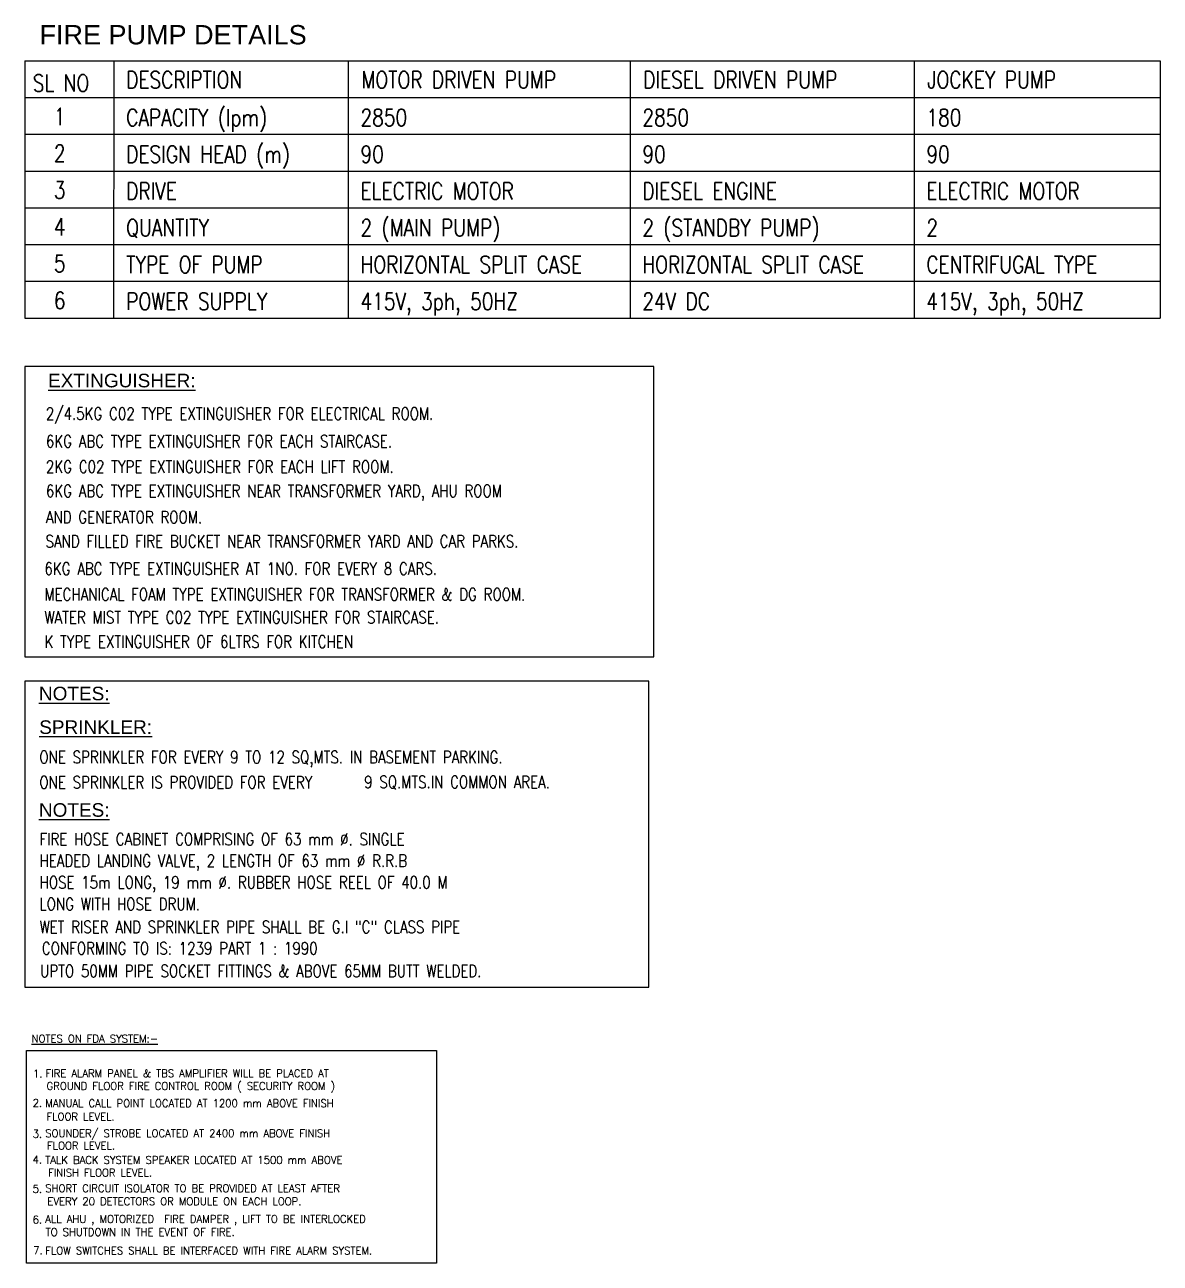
# Model space of a CAD drawing. Header units: millimetres. Extents: x -3573983 to -3087264, y -262072 to -30148.
# Drawn here: x -3532550 to -3485800, y -81133 to -30148 of the extents above; entities that cross this region are included whole.
import ezdxf

# ---------------------------------------------------------------- set-up
doc = ezdxf.new("R2010")
doc.units = ezdxf.units.MM
doc.header["$LTSCALE"] = 2
doc.header["$MEASUREMENT"] = 0
doc.layers.get('0').update_dxf_attribs({"color": 251})
for name, color, linetype in [('F-DIM-SPRN', 4, 'Continuous'), ('FTEXT', 7, 'Continuous'), ('LV -  TEXT', 7, 'Continuous'), ('P-TEXT', 7, 'Continuous'), ('P-TEXT-PLBG', 7, 'Continuous')]:
    doc.layers.add(name, color=color, linetype=linetype)
doc.styles.add('AMISH', font='arial.ttf', dxfattribs={"width": 0.9})
doc.styles.add('ROMAN', font='romans.shx', dxfattribs={"width": 0.8})
doc.styles.add('ROMANS', font='ROMANS.shx', dxfattribs={"oblique": 10, "height": 5})
doc.styles.add('SIMPLEX', font='SIMPLEX.shx', dxfattribs={"width": 0.7})

msp = doc.modelspace()

# ---------------------------------------------------------------- linework, layer by layer
for points in [[(-3506644.7, -44222.6), (-3532550.1, -44222.6), (-3532550.1, -56172), (-3506644.7, -56172)], [(-3506855, -57172), (-3532550.1, -57172), (-3532550.1, -69761.5), (-3506855, -69761.5)]]:
    msp.add_lwpolyline(points, close=True)
at = {"layer": 'F-DIM-SPRN', "color": 9, "linetype": 'Continuous', "lineweight": 25, "ltscale": 30}
for p, q in [((-3532550.1, -31627.9), (-3485799.8, -31627.9)), ((-3532550.1, -31627.9), (-3532550.1, -42222.6)), ((-3528877.5, -31627.9), (-3528895, -42222.6)), ((-3519229.2, -31627.9), (-3519229.2, -42222.6)), ((-3495932.6, -31627.9), (-3495932.6, -42222.6)), ((-3485799.8, -31627.9), (-3485799.8, -42222.6)), ((-3532550.1, -33141.4), (-3485799.8, -33141.4)), ((-3532550.1, -34655), (-3485799.8, -34655)), ((-3532550.1, -36168.5), (-3485799.8, -36168.5)), ((-3532550.1, -37682), (-3485799.8, -37682)), ((-3532550.1, -39195.6), (-3485799.8, -39195.6)), ((-3532550.1, -40709.1), (-3485799.8, -40709.1)), ((-3532550.1, -42222.6), (-3485799.8, -42222.6))]:
    msp.add_line(p, q, dxfattribs=at)
at = {"layer": 'F-DIM-SPRN', "color": 0, "linetype": 'Continuous', "lineweight": 25, "ltscale": 30}
msp.add_line((-3507626.3, -31627.9), (-3507626.3, -42222.6), dxfattribs=at)
at = {"layer": 'LV -  TEXT', "elevation": 0}
msp.add_lwpolyline([(-3532474, -72380), (-3515604, -72380), (-3515604, -81133.4), (-3532474, -81133.4)], close=True, dxfattribs=at)

# ---------------------------------------------------------------- texts
at = {"layer": 'FTEXT', "color": 7, "style": 'SIMPLEX', "width": 0.95}
for s, p in [('%%UNOTES ON FDA SYSTEM:-', (-3532270.2, -72049.5)), (' 1.', (-3532423.8, -73484.1)), (' FIRE ALARM PANEL & TBS AMPLIFIER WILL BE PLACED AT ', (-3531903.6, -73476.1)), ('GROUND FLOOR FIRE CONTROL ROOM ( SECURITY ROOM )', (-3531650.4, -73997.7)), (' 2.', (-3532432.8, -74695.8)), (' MANUAL CALL POINT LOCATED AT 1200 mm ABOVE FINISH ', (-3531912.7, -74704.5)), ('FLOOR LEVEL.', (-3531655, -75254.5)), (' 3.', (-3532432.8, -75966.4)), (' SOUNDER/ STROBE LOCATED AT 2400 mm ABOVE FINISH ', (-3531912.7, -75942.4)), ('FLOOR LEVEL.', (-3531633.4, -76449.1)), (' 4.', (-3532432.8, -77030.8)), (' TALK BACK SYSTEM SPEAKER LOCATED AT 1500 mm ABOVE ', (-3531912.7, -77040.6)), ('FINISH FLOOR LEVEL.', (-3531589.2, -77568.4)), (' 5.', (-3532432.8, -78231.6)), (' SHORT CIRCUIT ISOLATOR TO BE PROVIDED AT LEAST AFTER ', (-3531912.7, -78207.5)), ('EVERY 20 DETECTORS OR MODULE ON EACH LOOP.', (-3531618.9, -78747.5)), (' 6.', (-3532432.8, -79496)), (' ALL AHU , MOTORIZED  FIRE DAMPER , LIFT TO BE INTERLOCKED ', (-3531912.7, -79469.9)), ('TO SHUTDOWN IN THE EVENT OF FIRE.', (-3531689.2, -80013)), (' 7.', (-3532408.4, -80758.4)), (' FLOW SWITCHES SHALL BE INTERFACED WITH FIRE ALARM SYSTEM. ', (-3531912.7, -80770.3))]:
    msp.add_text(s, height=318.72, dxfattribs=at).set_placement(p)
at = {"layer": 'P-TEXT', "style": 'ROMANS', "width": 0.8}
for s, p in [('2/4.5KG C02 TYPE EXTINGUISHER FOR ELECTRICAL ROOM.', (-3531680, -46410.8)), ('6KG ABC TYPE EXTINGUISHER FOR EACH STAIRCASE.', (-3531680, -47547.5)), ('2KG C02 TYPE EXTINGUISHER FOR EACH LIFT ROOM.', (-3531680, -48597.4)), ('6KG ABC TYPE EXTINGUISHER NEAR TRANSFORMER YARD, AHU ROOM', (-3531680, -49590.4)), ('AND GENERATOR ROOM. ', (-3531680, -50671.7)), ('SAND FILLED FIRE BUCKET NEAR TRANSFORMER YARD AND CAR PARKS.', (-3531694.8, -51662.8)), ('6KG ABC TYPE EXTINGUISHER AT 1NO. FOR EVERY 8 CARS.', (-3531740.9, -52792.8)), ('MECHANICAL FOAM TYPE EXTINGUISHER FOR TRANSFORMER & DG ROOM. ', (-3531740.9, -53852.5)), ('WATER MIST TYPE C02 TYPE EXTINGUISHER FOR STAIRCASE. ', (-3531740.9, -54794.5)), ('K TYPE EXTINGUISHER OF 6LTRS FOR KITCHEN', (-3531740.9, -55801.5)), ('ONE SPRINKLER FOR EVERY 9 TO 12 SQ,MTS. IN BASEMENT PARKING.', (-3531948.3, -60551)), ('ONE SPRINKLER IS PROVIDED FOR EVERY', (-3531948.3, -61589.7)), ('9 SQ.MTS.IN COMMON AREA.', (-3518575.5, -61576.9)), ('FIRE HOSE CABINET COMPRISING OF 63 mm %%C. SINGLE', (-3531942.8, -63927.4)), ('HEADED LANDING VALVE, 2 LENGTH OF 63 mm %%C R.R.B ', (-3531942.8, -64818.2)), ('HOSE 15m LONG, 19 mm %%C. RUBBER HOSE REEL OF 40.0 M', (-3531942.8, -65709)), ('LONG WITH HOSE DRUM.', (-3531942.8, -66599.8)), ('WET RISER AND SPRINKLER PIPE SHALL BE G.I "C" CLASS PIPE', (-3531942.8, -67542.5)), ('CONFORMING TO IS: 1239 PART 1 : 1990', (-3531847.4, -68424.5)), ('UPTO 50MM PIPE SOCKET FITTINGS & ABOVE 65MM BUTT WELDED.', (-3531919, -69357.9))]:
    msp.add_text(s, height=505.658, dxfattribs=at).set_placement(p)
at = {"layer": 'P-TEXT-PLBG', "color": 0, "linetype": 'Continuous', "lineweight": 25, "ltscale": 30, "style": 'AMISH'}
msp.add_text('FIRE PUMP DETAILS ', height=796.444, dxfattribs=at).set_placement((-3531945.5, -30956.4))
at = {"layer": 'P-TEXT-PLBG', "color": 0, "linetype": 'Continuous', "lineweight": 25, "ltscale": 30}
for s, height, style, width, p in [('DESCRIPTION', 700, 'ROMAN', 0.8, (-3528372.2, -32762.6, 0.4)), ('MOTOR DRIVEN PUMP', 700, 'ROMAN', 0.8, (-3518689.1, -32762.6, 0.4)), ('DIESEL DRIVEN PUMP', 700, 'ROMAN', 0.8, (-3507086.2, -32762.6, 0.4)), ('JOCKEY PUMP', 700, 'ROMAN', 0.8, (-3495392.5, -32762.6, 0.4)), ('SL NO', 700, 'ROMAN', 0.8, (-3532221.3, -32896.6)), ('1', 700, 'ROMAN', 0.8, (-3531351.9, -34276.1, 0.4)), ('CAPACITY (lpm)', 700, 'ROMAN', 0.8, (-3528372.2, -34316.3, 0.4)), ('2850', 700, 'ROMAN', 0.8, (-3518723.9, -34316.3, 0.4)), ('2850', 700, 'ROMAN', 0.8, (-3507121, -34316.3, 0.4)), ('180', 700, 'ROMAN', 0.8, (-3495427.2, -34316.3, 0.4)), ('2', 700, 'ROMAN', 0.8, (-3531351.9, -35789.7, 0.4)), ('DESIGN HEAD (m)', 700, 'ROMAN', 0.8, (-3528372.2, -35829.8, 0.4)), ('90', 700, 'ROMAN', 0.8, (-3518723.9, -35829.8, 0.4)), ('90', 700, 'ROMAN', 0.8, (-3507121, -35829.8, 0.4)), ('90', 700, 'ROMAN', 0.8, (-3495427.2, -35829.8, 0.4)), ('3', 700, 'ROMAN', 0.8, (-3531351.9, -37303.2, 0.4)), ('DRIVE', 700, 'ROMAN', 0.8, (-3528372.2, -37343.4, 0.4)), ('ELECTRIC MOTOR', 700, 'ROMAN', 0.8, (-3518723.9, -37343.4, 0.4)), ('DIESEL ENGINE', 700, 'ROMAN', 0.8, (-3507121, -37343.4, 0.4)), ('ELECTRIC MOTOR', 700, 'ROMAN', 0.8, (-3495427.2, -37343.4, 0.4)), ('4', 700, 'ROMAN', 0.8, (-3531351.9, -38816.7, 0.4)), ('QUANTITY', 700, 'ROMAN', 0.8, (-3528372.2, -38856.9, 0.4)), ('2 (MAIN PUMP)', 700, 'ROMAN', 0.8, (-3518723.9, -38856.9, 0.4)), ('2 (STANDBY PUMP)', 700, 'ROMAN', 0.8, (-3507121, -38856.9, 0.4)), ('2', 700, 'ROMAN', 0.8, (-3495427.2, -38856.9, 0.4)), ('5', 700, 'ROMAN', 0.8, (-3531351.9, -40330.3, 0.4)), ('TYPE OF PUMP', 700, 'ROMAN', 0.8, (-3528372.2, -40370.4, 0.4)), ('HORIZONTAL SPLIT CASE ', 700, 'ROMAN', 0.8, (-3518723.9, -40370.4, 0.4)), ('HORIZONTAL SPLIT CASE ', 700, 'ROMAN', 0.8, (-3507121, -40370.4, 0.4)), ('CENTRIFUGAL TYPE', 700, 'ROMAN', 0.8, (-3495427.2, -40370.4, 0.4)), ('6', 700, 'ROMAN', 0.8, (-3531351.9, -41843.8, 0.4)), ('POWER SUPPLY', 700, 'ROMAN', 0.8, (-3528372.2, -41884, 0.4)), ('415V, 3ph, 50HZ', 700, 'ROMAN', 0.8, (-3518723.9, -41884, 0.4)), ('24V DC', 700, 'ROMAN', 0.8, (-3507121, -41884, 0.4)), ('415V, 3ph, 50HZ', 700, 'ROMAN', 0.8, (-3495427.2, -41884, 0.4)), ('%%UEXTINGUISHER:', 559.218, 'AMISH', 1, (-3531591.9, -45074.3)), ('%%uNOTES:', 559.22, 'AMISH', 1, (-3531966.5, -57958.5)), ('%%uSPRINKLER:', 559.218, 'AMISH', 1, (-3531954.9, -59343)), ('%%uNOTES:', 559.22, 'AMISH', 1, (-3531966.5, -62753.2))]:
    msp.add_text(s, height=height, dxfattribs=dict(at, style=style, width=width)).set_placement(p)

doc.saveas('drawing.dxf')
